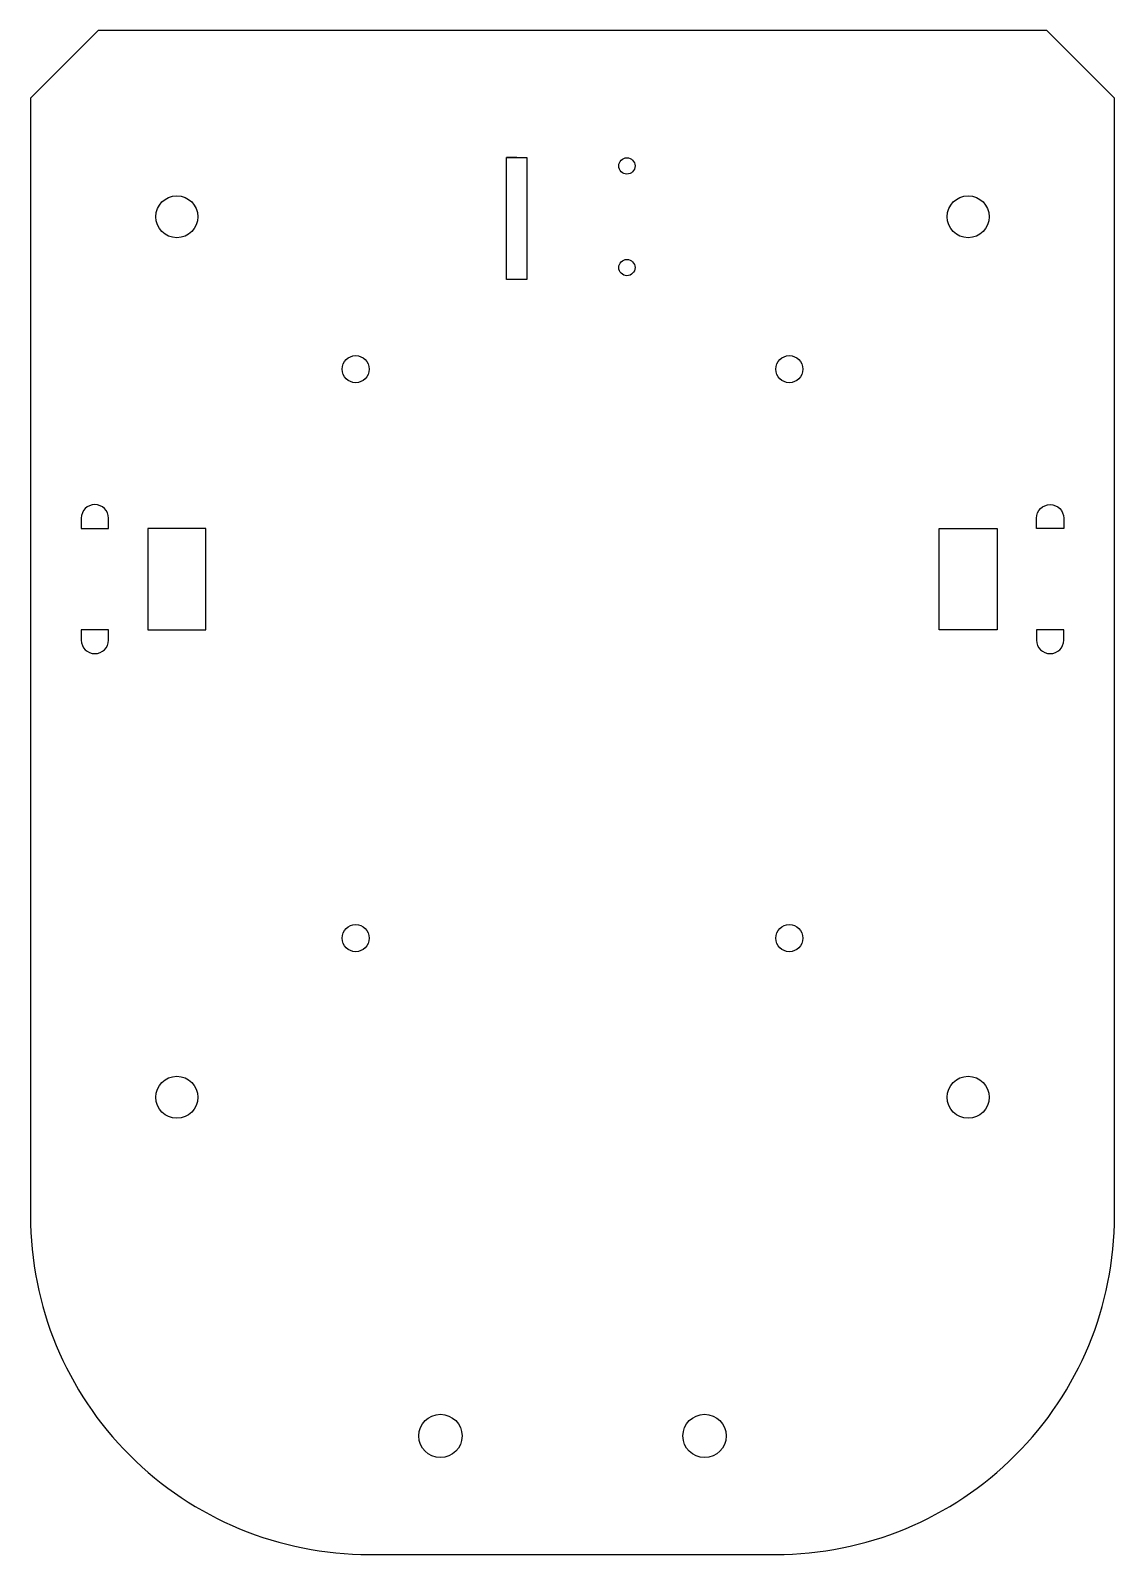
# Model space of a CAD drawing. Header units: millimetres. Extents: x -80 to 80, y -112 to 112.
import ezdxf

# ---------------------------------------------------------------- set-up
doc = ezdxf.new("R2010")
doc.units = ezdxf.units.MM
doc.header["$MEASUREMENT"] = 0

msp = doc.modelspace()

# ---------------------------------------------------------------- linework, layer by layer
at = {"linetype": 'Continuous'}
for p, q in [((-8.22, 93.75), (-9.72, 93.75)), ((-6.72, 77.25), (-6.72, 75.75))]:
    msp.add_line(p, q, dxfattribs=at)
for points in [[(70, 112.5), (-70, 112.5), (-80, 102.5), (-80, -62.5, 0.414214), (-30, -112.5), (30, -112.5, 0.414214), (80, -62.5), (80, 102.5)], [(-68.5, 40.5, 1), (-72.5, 40.5), (-72.5, 39), (-68.5, 39)], [(72.5, 39), (68.5, 39), (68.5, 40.5, -1), (72.5, 40.5)], [(-68.5, 22.5), (-68.5, 24), (-72.5, 24), (-72.5, 22.5, 1)], [(72.5, 24), (68.5, 24), (68.5, 22.5, 1), (72.5, 22.5)]]:
    msp.add_lwpolyline(points, format="xyb", close=True)
msp.add_lwpolyline([(-9.72, 93.75), (-6.72, 93.75), (-6.72, 75.75), (-9.72, 75.75)], close=True, dxfattribs=at)
for points in [[(-54.1, 24.01), (-54.1, 38.99), (-62.7, 38.99), (-62.7, 24.01)], [(54.1, 38.99), (62.7, 38.99), (62.7, 24.01), (54.1, 24.01)]]:
    msp.add_lwpolyline(points, close=True)
for centre, radius in [((8.03, 92.5), 1.2), ((8.03, 77.5), 1.2), ((-19.5, -95), 3.2), ((19.5, -95), 3.2)]:
    msp.add_circle(centre, radius)
for centre, radius in [((-58.4, 85), 3.1), ((58.4, 85), 3.1), ((-32, 62.5), 2), ((32, 62.5), 2), ((-32, -21.5), 2), ((32, -21.5), 2), ((-58.4, -45), 3.1), ((58.4, -45), 3.1)]:
    msp.add_circle(centre, radius, dxfattribs=at)

doc.saveas('drawing.dxf')
